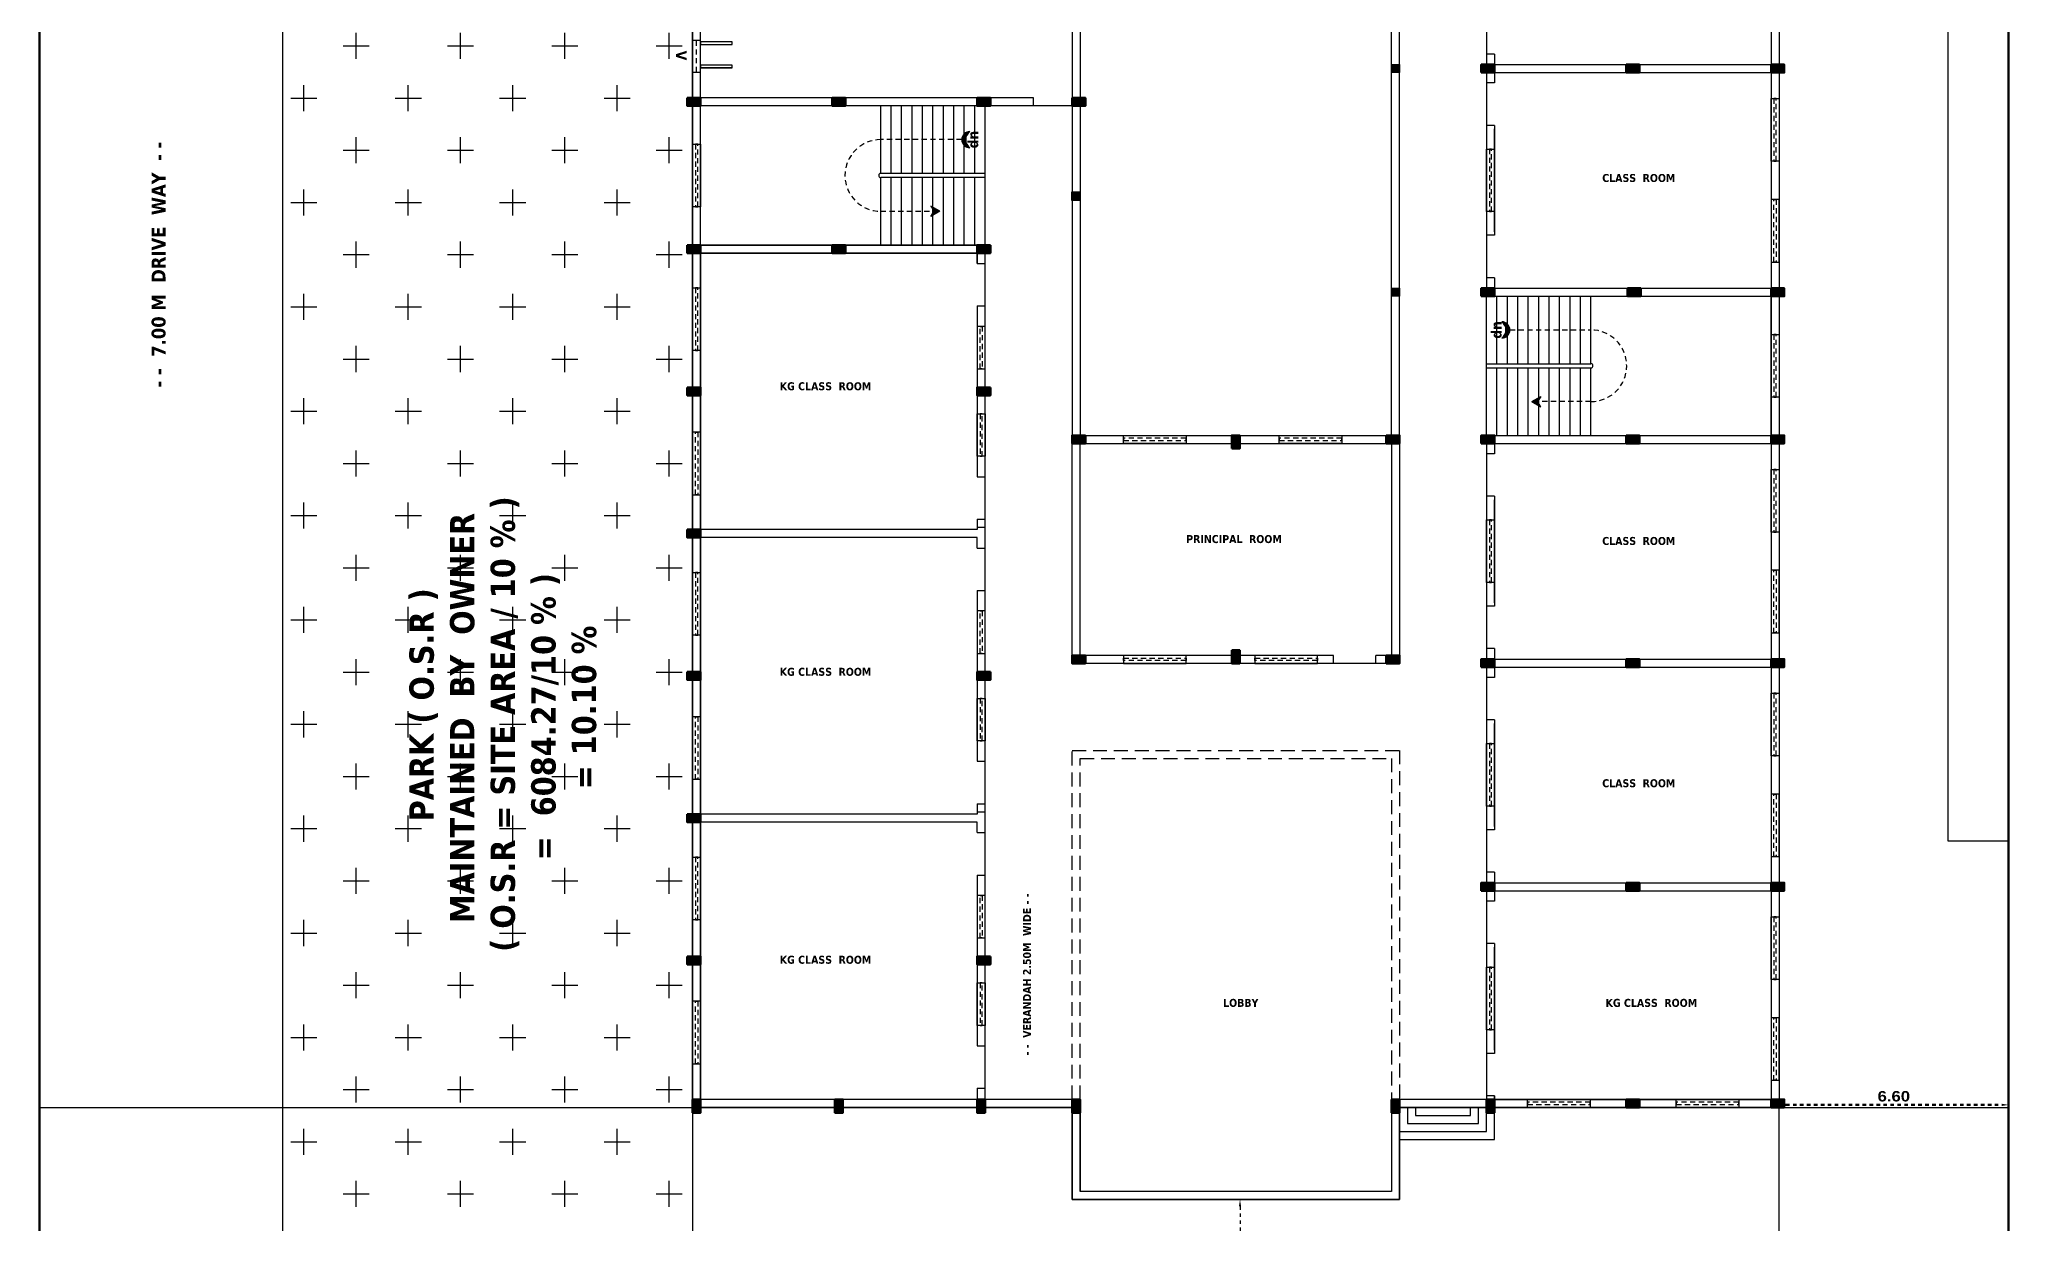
# Model space of a CAD drawing. Header units: metres. Extents: x 863 to 1571, y 626 to 804.
# Drawn here: x 1060.8 to 1117.4, y 695.2 to 729.2 of the extents above; entities that cross this region are included whole.
import ezdxf

# ---------------------------------------------------------------- set-up
doc = ezdxf.new("R2010")
doc.units = ezdxf.units.M
doc.header["$LTSCALE"] = 0.2
doc.header["$MEASUREMENT"] = 0
doc.header["$PDMODE"] = 2
doc.linetypes.add('DOT2', pattern=[0.125, 0, -0.125])
doc.linetypes.add('HIDDEN', pattern=[0.375, 0.25, -0.125])
doc.layers.get('0').update_dxf_attribs({"lineweight": 60})
for name, color, linetype in [('BLK_1_COVERED_AREA', 140, 'Continuous'), ('BLK_1_LVL_0_BLDG_FOOT_PRINT', 1, 'Continuous'), ('BLK_1_LVL_0_FRONT_SETBACK', 2, 'Continuous'), ('BLK_1_LVL_0_SIDE_SETBACK1', 171, 'Continuous'), ('BLK_1_LVL_0_SIDE_SETBACK2', 7, 'Continuous'), ('Commercial-topo', 6, 'Continuous'), ('DIST_EXIT', 2, 'Continuous'), ('DRIVE_WAY', 1, 'Continuous'), ('INTERNAL_VEHICULAR_ACCESS_DIST', 9, 'Continuous'), ('OSR_PLAN', 171, 'Continuous'), ('PER_AISLE_WIDTH', 4, 'Continuous'), ('PLOT_BOUNDARY', 70, 'Continuous'), ('RWH', 2, 'Continuous')]:
    doc.layers.add(name, color=color, linetype=linetype)
doc.styles.get("Standard").update_dxf_attribs({"font": 'ariblk.ttf', "height": 0.23})
doc.styles.add('TXT', font='txt.shx')
doc.dimstyles.get("Standard").update_dxf_attribs({"dimtxt": 0.23, "dimasz": 0.2, "dimexe": 0.12, "dimexo": 0.0625, "dimgap": 0.09, "dimtad": 1, "dimtih": 1, "dimtoh": 1, "dimzin": 1, "dimdsep": 46, "dimtxsty": 'Standard', "dimcen": 0.09, "dimazin": 0, "dimtfac": 1, "dimtix": 1, "dimtofl": 0, "dimtmove": 0, "dimatfit": 0, "dimfxl": 0, "dimtolj": 1, "dimtzin": 0, "dimarcsym": 0})

# ---------------------------------------------------------------- blocks, each defined once
blk = doc.blocks.new('A$C650768DD')
blk.add_hatch(color=4).paths.add_polyline_path([(0, 0), (0.23, 0), (0.23, 0.38), (0, 0.38)])
at = {"color": 1}
blk.add_lwpolyline([(0, 0), (0.23, 0), (0.23, 0.38), (0, 0.38)], close=True, dxfattribs=at)
blk = doc.blocks.new('*D145')
at = {"layer": 'Defpoints', "color": 0, "lineweight": -2}
for p in [(1095.175, 695.86), (1095.175, 683.481), (1095.295, 683.481)]:
    blk.add_point(p, dxfattribs=at)
at = {"layer": 'DIST_EXIT', "color": 7, "lineweight": -2}
for p, q in [((1095.237, 695.86), (1095.395, 695.86)), ((1095.237, 683.481), (1095.395, 683.481))]:
    blk.add_line(p, q, dxfattribs=at)
at = {"layer": 'DIST_EXIT', "color": 7, "linetype": 'DOT2'}
for p, q in [((1095.295, 695.66), (1095.295, 689.915)), ((1095.295, 683.681), (1095.295, 689.425))]:
    blk.add_line(p, q, dxfattribs=at)
at = {"layer": 'DIST_EXIT', "color": 7, "lineweight": -2}
for points in [[(1095.262, 695.66), (1095.328, 695.66), (1095.295, 695.86)], [(1095.262, 683.681), (1095.328, 683.681), (1095.295, 683.481)]]:
    blk.add_solid(points, dxfattribs=at)
at = {"layer": 'DIST_EXIT', "color": 7, "lineweight": -2, "insert": (1095.295, 689.67), "char_height": 0.23, "attachment_point": 5}
blk.add_mtext('\\A1;{\\H1.30435x;12.38}', dxfattribs=at)
blk = doc.blocks.new('*D146')
at = {"color": 0, "lineweight": -2}
for p, q in [((1110.79, 698.568), (1110.79, 698.681)), ((1117.385, 698.568), (1117.385, 698.681))]:
    blk.add_line(p, q, dxfattribs=at)
at = {"linetype": 'DOT2'}
blk.add_line((1110.99, 698.581), (1117.185, 698.581), dxfattribs=at)
at = {"lineweight": -2}
for points in [[(1110.99, 698.614), (1110.99, 698.548), (1110.79, 698.581)], [(1117.185, 698.614), (1117.185, 698.548), (1117.385, 698.581)]]:
    blk.add_solid(points, dxfattribs=at)
at = {"layer": 'Defpoints', "color": 0, "lineweight": -2}
for p in [(1110.79, 698.506), (1117.385, 698.581), (1117.385, 698.506)]:
    blk.add_point(p, dxfattribs=at)
at = {"color": 0, "lineweight": -2, "insert": (1114.087, 698.826), "char_height": 0.23, "attachment_point": 5}
blk.add_mtext('\\A1;{\\H1.30435x;6.60}', dxfattribs=at)

msp = doc.modelspace()

# ---------------------------------------------------------------- hatches: boundary and pattern name
at = {"lineweight": -2}
h = msp.add_hatch(dxfattribs=at)
h.set_pattern_fill('CROSS', color=3, scale=6)
h.set_pattern_definition([(0, (399.014, -145.4812), (1.5, 1.5), [0.75, -2.25]), (90, (399.389, -145.8562), (-1.5, 1.5), [0.75, -2.25])])
h.paths.add_polyline_path([(1079.56, 727.296), (1079.41, 727.296), (1079.41, 727.526), (1079.56, 727.526), (1079.56, 728.27), (1079.56, 728.27), (1079.56, 729.18), (1079.56, 730.34), (1079.56, 730.34), (1079.56, 731.25), (1079.56, 732.03), (1079.41, 732.03), (1079.41, 732.26), (1079.56, 732.26), (1079.56, 735.301), (1067.788, 735.301), (1067.788, 683.481), (1079.56, 683.481), (1079.56, 702.616), (1079.41, 702.616), (1079.41, 702.846), (1079.56, 702.846), (1079.56, 706.706), (1079.41, 706.706), (1079.41, 706.936), (1079.56, 706.936), (1079.56, 710.796), (1079.41, 710.796), (1079.41, 711.026), (1079.56, 711.026), (1079.56, 714.886), (1079.41, 714.886), (1079.41, 715.116), (1079.56, 715.116), (1079.56, 716.119), (1079.56, 716.119), (1079.56, 717.919), (1079.56, 718.976), (1079.41, 718.976), (1079.41, 719.206), (1079.56, 719.206), (1079.56, 720.263), (1079.56, 720.263), (1079.56, 722.063), (1079.56, 723.066), (1079.41, 723.066), (1079.41, 723.296), (1079.56, 723.296)])
h = msp.add_hatch(color=4, dxfattribs=at)
h.dxf.hatch_style = 1
h.paths.add_polyline_path([(1099.88, 728.256), (1099.88, 728.486), (1099.65, 728.486), (1099.65, 728.256)])
h = msp.add_hatch(color=2, dxfattribs=at)
h.dxf.hatch_style = 1
h.paths.add_polyline_path([(1087.53, 726.56, 1), (1087.53, 726.092, -0.509611)])
h = msp.add_hatch(color=4, dxfattribs=at)
h.dxf.hatch_style = 1
h.paths.add_polyline_path([(1090.68, 724.582), (1090.68, 724.812), (1090.45, 724.812), (1090.45, 724.582)])
h = msp.add_hatch(color=2, dxfattribs=at)
h.dxf.hatch_style = 1
h.paths.add_polyline_path([(1086.64, 724.282), (1086.404, 724.417), (1086.5, 724.266), (1086.404, 724.115), (1086.64, 724.25)])
h.paths.add_polyline_path([(1086.669, 724.266), (1086.64, 724.282), (1086.64, 724.25)])
h = msp.add_hatch(color=4, dxfattribs=at)
h.dxf.hatch_style = 1
h.paths.add_polyline_path([(1099.88, 721.826), (1099.88, 722.056), (1099.65, 722.056), (1099.65, 721.826)])
h = msp.add_hatch(color=2, dxfattribs=at)
h.dxf.hatch_style = 1
h.paths.add_polyline_path([(1102.82, 721.09, -1), (1102.82, 720.622, 0.509611)])
h = msp.add_hatch(color=2, dxfattribs=at)
h.dxf.hatch_style = 1
h.paths.add_polyline_path([(1103.709, 718.812), (1103.945, 718.947), (1103.849, 718.796), (1103.945, 718.645), (1103.709, 718.78)])
h.paths.add_polyline_path([(1103.681, 718.796), (1103.709, 718.812), (1103.709, 718.78)])

# ---------------------------------------------------------------- linework, layer by layer
for p, q in [((1060.787, 790.781), (1060.787, 683.481)), ((1067.788, 683.481), (1067.788, 756.692)), ((1102.38, 734.916), (1102.38, 728.256)), ((1079.79, 727.526), (1079.79, 731.798)), ((1110.56, 730.456), (1110.56, 724.256)), ((1080.7, 728.47), (1079.79, 728.47)), ((1102.61, 728.786), (1102.38, 728.786)), ((1102.38, 728.486), (1102.38, 721.826)), ((1102.38, 728.256), (1102.38, 728.486)), ((1102.38, 728.486), (1102.38, 728.256)), ((1102.61, 728.786), (1102.61, 728.486)), ((1102.61, 728.486), (1110.56, 728.486)), ((1102.61, 728.486), (1110.56, 728.486)), ((1106.625, 728.486), (1106.625, 728.256)), ((1110.79, 728.486), (1110.79, 728.256)), ((1080.7, 728.39), (1079.79, 728.39)), ((1099.65, 728.256), (1099.65, 728.256)), ((1102.61, 727.956), (1102.38, 727.956)), ((1102.61, 728.256), (1110.56, 728.256)), ((1102.61, 728.256), (1110.56, 728.256)), ((1102.61, 728.256), (1102.61, 727.956)), ((1079.79, 719.576), (1079.79, 727.526)), ((1089.36, 727.526), (1079.79, 727.526)), ((1087.74, 727.526), (1079.79, 727.526)), ((1089.36, 727.296), (1089.36, 727.526)), ((1090.47, 727.526), (1090.58, 727.526)), ((1090.58, 727.296), (1090.58, 727.526)), ((1079.56, 723.296), (1079.56, 727.296)), ((1087.74, 727.296), (1079.79, 727.296)), ((1087.97, 727.296), (1079.79, 727.296)), ((1087.97, 727.296), (1079.79, 727.296)), ((1079.79, 723.296), (1079.79, 727.296)), ((1084.97, 725.356), (1084.97, 727.296)), ((1085.27, 725.356), (1085.27, 727.296)), ((1085.57, 725.356), (1085.57, 727.296)), ((1085.87, 725.356), (1085.87, 727.296)), ((1086.17, 725.356), (1086.17, 727.296)), ((1086.47, 725.356), (1086.47, 727.296)), ((1086.77, 725.356), (1086.77, 727.296)), ((1087.07, 725.356), (1087.07, 727.296)), ((1087.37, 725.356), (1087.37, 727.296)), ((1087.67, 725.356), (1087.67, 727.296)), ((1090.47, 727.296), (1087.97, 727.296)), ((1087.97, 725.236), (1087.97, 727.296)), ((1102.61, 726.736), (1102.38, 726.736)), ((1102.61, 726.736), (1102.61, 723.576)), ((1102.61, 726.736), (1102.61, 723.576)), ((1102.61, 726.736), (1102.61, 723.576)), ((1102.61, 723.676), (1102.61, 726.636)), ((1087.97, 725.356), (1084.97, 725.356)), ((1084.97, 723.296), (1084.97, 725.236)), ((1087.97, 725.236), (1084.97, 725.236)), ((1085.27, 723.296), (1085.27, 725.236)), ((1085.57, 723.296), (1085.57, 725.236)), ((1085.87, 723.296), (1085.87, 725.236)), ((1086.17, 723.296), (1086.17, 725.236)), ((1086.47, 723.296), (1086.47, 725.236)), ((1086.77, 723.296), (1086.77, 725.236)), ((1087.07, 723.296), (1087.07, 725.236)), ((1087.37, 723.296), (1087.37, 725.236)), ((1087.67, 723.296), (1087.67, 725.236)), ((1087.97, 723.296), (1087.97, 725.236)), ((1090.68, 724.582), (1090.68, 724.582)), ((1102.61, 723.726), (1102.61, 724.556)), ((1086.669, 724.266), (1086.404, 724.417)), ((1086.404, 724.417), (1086.5, 724.266)), ((1086.669, 724.266), (1086.404, 724.115)), ((1086.404, 724.115), (1086.5, 724.266)), ((1087.97, 715.116), (1087.97, 723.366)), ((1102.61, 723.576), (1102.38, 723.576)), ((1079.79, 723.296), (1087.97, 723.296)), ((1087.74, 723.296), (1079.79, 723.296)), ((1079.79, 723.066), (1087.74, 723.066)), ((1079.79, 723.066), (1087.74, 723.066)), ((1079.79, 723.066), (1079.79, 715.116)), ((1079.79, 715.116), (1079.79, 723.066)), ((1087.74, 723.066), (1079.79, 723.066)), ((1087.74, 723.296), (1087.97, 723.296)), ((1087.74, 723.066), (1087.74, 722.766)), ((1087.74, 723.066), (1087.97, 723.066)), ((1087.74, 722.766), (1087.74, 723.066)), ((1087.74, 722.766), (1087.97, 722.766)), ((1087.74, 722.766), (1087.97, 722.766)), ((1102.61, 722.356), (1102.38, 722.356)), ((1102.61, 722.356), (1102.61, 722.056)), ((1099.65, 721.92), (1099.65, 721.92)), ((1099.65, 721.826), (1099.65, 721.826)), ((1102.38, 721.826), (1102.38, 722.056)), ((1102.38, 722.056), (1102.38, 721.826)), ((1102.38, 719.766), (1102.38, 721.826)), ((1102.61, 722.056), (1110.56, 722.056)), ((1102.61, 722.056), (1110.56, 722.056)), ((1102.61, 721.826), (1110.56, 721.826)), ((1102.61, 721.826), (1110.56, 721.826)), ((1102.68, 719.886), (1102.68, 721.826)), ((1102.98, 719.886), (1102.98, 721.826)), ((1103.28, 719.886), (1103.28, 721.826)), ((1103.58, 719.886), (1103.58, 721.826)), ((1103.88, 719.886), (1103.88, 721.826)), ((1104.18, 719.886), (1104.18, 721.826)), ((1104.48, 719.886), (1104.48, 721.826)), ((1104.78, 719.886), (1104.78, 721.826)), ((1105.08, 719.886), (1105.08, 721.826)), ((1105.38, 719.886), (1105.38, 721.826)), ((1110.56, 721.826), (1110.56, 717.826)), ((1110.56, 721.826), (1110.56, 717.826)), ((1110.56, 717.826), (1110.56, 721.826)), ((1110.56, 721.826), (1110.56, 717.826)), ((1110.56, 717.826), (1110.56, 721.826)), ((1110.79, 722.056), (1110.79, 721.826)), ((1110.79, 722.056), (1110.79, 721.826)), ((1087.74, 721.546), (1087.74, 716.636)), ((1087.74, 721.546), (1087.97, 721.546)), ((1102.38, 719.886), (1105.38, 719.886)), ((1102.38, 717.826), (1102.38, 719.766)), ((1102.38, 719.766), (1105.38, 719.766)), ((1102.68, 717.826), (1102.68, 719.766)), ((1102.98, 717.826), (1102.98, 719.766)), ((1103.28, 717.826), (1103.28, 719.766)), ((1103.58, 717.826), (1103.58, 719.766)), ((1103.88, 717.826), (1103.88, 719.766)), ((1104.18, 717.826), (1104.18, 719.766)), ((1104.48, 717.826), (1104.48, 719.766)), ((1104.78, 717.826), (1104.78, 719.766)), ((1105.08, 717.826), (1105.08, 719.766)), ((1105.38, 717.826), (1105.38, 719.766)), ((1087.74, 719.206), (1087.97, 719.206)), ((1103.681, 718.796), (1103.945, 718.947)), ((1103.945, 718.947), (1103.849, 718.796)), ((1103.681, 718.796), (1103.945, 718.645)), ((1103.945, 718.645), (1103.849, 718.796)), ((1102.38, 717.826), (1110.56, 717.826)), ((1102.38, 717.826), (1102.38, 698.736)), ((1102.38, 717.596), (1102.38, 717.826)), ((1102.38, 717.826), (1102.38, 717.596)), ((1102.61, 717.826), (1110.56, 717.826)), ((1102.61, 717.826), (1110.56, 717.826)), ((1102.61, 717.826), (1110.56, 717.826)), ((1102.61, 717.826), (1110.56, 717.826)), ((1102.61, 717.826), (1102.61, 717.296)), ((1110.79, 717.826), (1110.79, 717.596)), ((1102.61, 717.296), (1102.38, 717.296)), ((1102.61, 717.596), (1110.56, 717.596)), ((1110.56, 717.596), (1110.56, 713.596)), ((1087.74, 716.636), (1087.97, 716.636)), ((1102.61, 716.076), (1102.38, 716.076)), ((1102.61, 716.076), (1102.61, 712.916)), ((1102.61, 716.076), (1102.61, 712.916)), ((1102.61, 716.076), (1102.61, 712.916)), ((1102.61, 713.016), (1102.61, 715.976)), ((1087.74, 715.116), (1079.79, 715.116)), ((1087.74, 715.116), (1079.79, 715.116)), ((1079.79, 714.886), (1079.79, 706.936)), ((1079.79, 706.936), (1079.79, 714.886)), ((1087.74, 714.886), (1079.79, 714.886)), ((1087.74, 715.416), (1087.74, 715.116)), ((1087.74, 715.416), (1087.97, 715.416)), ((1087.74, 715.186), (1087.97, 715.186)), ((1087.74, 715.186), (1087.74, 715.116)), ((1087.74, 714.586), (1087.74, 714.886)), ((1087.97, 706.936), (1087.97, 715.186)), ((1087.74, 714.586), (1087.97, 714.586)), ((1102.61, 713.066), (1102.61, 713.896)), ((1087.74, 713.366), (1087.74, 708.456)), ((1087.74, 713.366), (1087.97, 713.366)), ((1110.56, 713.366), (1110.56, 707.166)), ((1102.61, 712.916), (1102.38, 712.916)), ((1097.98, 711.27), (1097.98, 711.5)), ((1099.2, 711.27), (1099.2, 711.5)), ((1102.61, 711.696), (1102.38, 711.696)), ((1102.61, 711.696), (1102.61, 710.866)), ((1102.61, 711.696), (1102.61, 711.396)), ((1087.74, 711.026), (1087.97, 711.026)), ((1102.38, 711.166), (1102.38, 711.396)), ((1102.38, 711.396), (1102.38, 711.166)), ((1102.61, 711.396), (1110.56, 711.396)), ((1102.61, 711.396), (1110.56, 711.396)), ((1102.61, 711.166), (1102.61, 710.866)), ((1102.61, 711.166), (1110.56, 711.166)), ((1102.61, 711.166), (1110.56, 711.166)), ((1102.61, 711.166), (1102.61, 710.866)), ((1106.625, 711.396), (1106.625, 711.166)), ((1110.79, 711.396), (1110.79, 711.166)), ((1102.61, 710.866), (1102.38, 710.866)), ((1102.61, 710.866), (1102.38, 710.866)), ((1102.61, 709.646), (1102.38, 709.646)), ((1102.61, 709.646), (1102.61, 706.486)), ((1102.61, 709.646), (1102.61, 706.486)), ((1102.61, 709.646), (1102.61, 706.486)), ((1102.61, 709.646), (1102.61, 706.486)), ((1102.61, 706.586), (1102.61, 709.546)), ((1087.74, 708.456), (1087.97, 708.456)), ((1087.74, 706.936), (1079.79, 706.936)), ((1087.74, 706.936), (1079.79, 706.936)), ((1087.74, 707.236), (1087.74, 706.936)), ((1087.74, 707.236), (1087.97, 707.236)), ((1087.74, 707.006), (1087.97, 707.006)), ((1087.74, 707.006), (1087.74, 706.936)), ((1087.97, 698.736), (1087.97, 707.006)), ((1102.61, 706.636), (1102.61, 707.466)), ((1110.56, 706.936), (1110.56, 698.986)), ((1079.79, 706.706), (1079.79, 698.756)), ((1079.79, 698.756), (1079.79, 706.706)), ((1087.74, 706.706), (1079.79, 706.706)), ((1087.74, 706.406), (1087.74, 706.706)), ((1087.74, 706.406), (1087.97, 706.406)), ((1102.61, 706.486), (1102.38, 706.486)), ((1102.61, 705.266), (1102.38, 705.266)), ((1102.61, 705.266), (1102.61, 704.436)), ((1102.61, 705.266), (1102.61, 704.966)), ((1087.74, 705.186), (1087.74, 700.276)), ((1087.74, 705.186), (1087.97, 705.186)), ((1102.38, 704.736), (1102.38, 704.966)), ((1102.38, 704.966), (1102.38, 704.736)), ((1102.61, 704.966), (1110.56, 704.966)), ((1102.61, 704.736), (1110.56, 704.736)), ((1102.61, 704.736), (1102.61, 704.436)), ((1110.79, 704.966), (1110.79, 704.736)), ((1102.61, 704.436), (1102.38, 704.436)), ((1102.61, 703.216), (1102.38, 703.216)), ((1102.61, 703.216), (1102.61, 700.056)), ((1102.61, 703.216), (1102.61, 700.056)), ((1102.61, 703.216), (1102.61, 700.056)), ((1102.61, 703.216), (1102.61, 700.056)), ((1102.61, 700.156), (1102.61, 703.116)), ((1087.74, 702.846), (1087.97, 702.846)), ((1102.61, 700.206), (1102.61, 701.036)), ((1087.74, 700.276), (1087.97, 700.276)), ((1102.61, 700.056), (1102.38, 700.056)), ((1102.61, 700.056), (1102.38, 700.056)), ((1087.74, 699.056), (1087.74, 698.736)), ((1087.74, 699.056), (1087.97, 699.056)), ((1090.7, 698.606), (1090.7, 696.09)), ((1102.61, 698.836), (1102.38, 698.836)), ((1102.38, 698.506), (1110.79, 698.506)), ((1102.38, 698.506), (1110.56, 698.506)), ((1102.61, 698.506), (1102.38, 698.506)), ((1102.38, 698.506), (1102.61, 698.506)), ((1102.61, 698.736), (1102.61, 698.836)), ((1102.61, 698.836), (1102.61, 698.736)), ((1102.61, 698.836), (1102.61, 698.736)), ((1102.61, 698.736), (1110.56, 698.736)), ((1099.65, 696.09), (1090.7, 696.09)), ((1099.65, 695.86), (1099.88, 695.86))]:
    msp.add_line(p, q, dxfattribs=at)
at = {"color": 143, "linetype": 'HIDDEN', "lineweight": -2, "ltscale": 3}
for p, q in [((1079.675, 728.27), (1079.675, 729.18)), ((1087.295, 726.326), (1084.97, 726.326)), ((1084.97, 724.266), (1086.669, 724.266)), ((1103.054, 720.856), (1105.38, 720.856)), ((1105.38, 718.796), (1103.681, 718.796))]:
    msp.add_line(p, q, dxfattribs=at)
at = {"lineweight": -2}
for points in [[(1079.79, 698.736), (1079.79, 732.028), (1090.469, 732.028), (1090.469, 717.596), (1099.88, 717.596), (1099.88, 773.246), (1078.29, 773.247), (1078.29, 783.926), (1099.65, 783.926), (1110.56, 783.926), (1110.56, 698.736), (1099.65, 698.736), (1099.65, 696.09), (1090.7, 696.09), (1090.7, 698.736)], [(1079.56, 683.481), (1067.788, 683.481), (1067.788, 735.301), (1079.56, 735.301)], [(1079.79, 729.062), (1080.7, 729.062), (1080.7, 729.142), (1079.79, 729.142)], [(1079.79, 728.39), (1080.7, 728.39), (1080.7, 728.47), (1079.79, 728.47)]]:
    msp.add_lwpolyline(points, close=True, dxfattribs=at)
at = {"color": 4, "lineweight": -2}
for points in [[(1079.56, 729.18), (1079.56, 728.27), (1079.79, 728.27), (1079.79, 729.18)], [(1110.79, 727.506), (1110.79, 725.706), (1110.56, 725.706), (1110.56, 727.506)], [(1079.56, 724.396), (1079.56, 726.196), (1079.79, 726.196), (1079.79, 724.396)], [(1102.38, 724.256), (1102.38, 726.056), (1102.61, 726.056), (1102.61, 724.256)], [(1102.38, 724.256), (1102.38, 726.056), (1102.61, 726.056), (1102.61, 724.256)], [(1110.79, 722.806), (1110.79, 724.606), (1110.56, 724.606), (1110.56, 722.806)], [(1079.56, 720.263), (1079.56, 722.063), (1079.79, 722.063), (1079.79, 720.263)], [(1087.97, 719.738), (1087.97, 720.958), (1087.74, 720.958), (1087.74, 719.738)], [(1087.97, 719.738), (1087.97, 720.958), (1087.74, 720.958), (1087.74, 719.738)], [(1110.79, 720.726), (1110.79, 718.926), (1110.56, 718.926), (1110.56, 720.726)], [(1087.97, 718.444), (1087.97, 717.224), (1087.74, 717.224), (1087.74, 718.444)], [(1087.97, 718.444), (1087.97, 717.224), (1087.74, 717.224), (1087.74, 718.444)], [(1079.56, 717.919), (1079.56, 716.119), (1079.79, 716.119), (1079.79, 717.919)], [(1091.947, 717.826), (1093.747, 717.826), (1093.747, 717.596), (1091.947, 717.596)], [(1096.422, 717.826), (1098.222, 717.826), (1098.222, 717.596), (1096.422, 717.596)], [(1110.79, 716.846), (1110.79, 715.046), (1110.56, 715.046), (1110.56, 716.846)], [(1102.38, 713.596), (1102.38, 715.396), (1102.61, 715.396), (1102.61, 713.596)], [(1102.38, 713.596), (1102.38, 715.396), (1102.61, 715.396), (1102.61, 713.596)], [(1079.56, 712.083), (1079.56, 713.883), (1079.79, 713.883), (1079.79, 712.083)], [(1110.79, 712.146), (1110.79, 713.946), (1110.56, 713.946), (1110.56, 712.146)], [(1087.97, 711.558), (1087.97, 712.778), (1087.74, 712.778), (1087.74, 711.558)], [(1087.97, 711.558), (1087.97, 712.778), (1087.74, 712.778), (1087.74, 711.558)], [(1091.947, 711.27), (1093.747, 711.27), (1093.747, 711.5), (1091.947, 711.5)], [(1095.723, 711.27), (1097.523, 711.27), (1097.523, 711.5), (1095.723, 711.5)], [(1110.79, 710.416), (1110.79, 708.616), (1110.56, 708.616), (1110.56, 710.416)], [(1087.97, 710.264), (1087.97, 709.044), (1087.74, 709.044), (1087.74, 710.264)], [(1087.97, 710.264), (1087.97, 709.044), (1087.74, 709.044), (1087.74, 710.264)], [(1079.56, 709.739), (1079.56, 707.939), (1079.79, 707.939), (1079.79, 709.739)], [(1102.38, 707.166), (1102.38, 708.966), (1102.61, 708.966), (1102.61, 707.166)], [(1102.38, 707.166), (1102.38, 708.966), (1102.61, 708.966), (1102.61, 707.166)], [(1110.79, 705.716), (1110.79, 707.516), (1110.56, 707.516), (1110.56, 705.716)], [(1079.56, 703.903), (1079.56, 705.703), (1079.79, 705.703), (1079.79, 703.903)], [(1087.97, 703.378), (1087.97, 704.598), (1087.74, 704.598), (1087.74, 703.378)], [(1087.97, 703.378), (1087.97, 704.598), (1087.74, 704.598), (1087.74, 703.378)], [(1110.79, 703.986), (1110.79, 702.186), (1110.56, 702.186), (1110.56, 703.986)], [(1102.38, 700.736), (1102.38, 702.536), (1102.61, 702.536), (1102.61, 700.736)], [(1102.38, 700.736), (1102.38, 702.536), (1102.61, 702.536), (1102.61, 700.736)], [(1087.97, 702.084), (1087.97, 700.864), (1087.74, 700.864), (1087.74, 702.084)], [(1087.97, 702.084), (1087.97, 700.864), (1087.74, 700.864), (1087.74, 702.084)], [(1079.56, 701.559), (1079.56, 699.759), (1079.79, 699.759), (1079.79, 701.559)], [(1110.79, 699.286), (1110.79, 701.086), (1110.56, 701.086), (1110.56, 699.286)], [(1105.361, 698.506), (1103.561, 698.506), (1103.561, 698.736), (1105.361, 698.736)], [(1109.632, 698.506), (1107.832, 698.506), (1107.832, 698.736), (1109.632, 698.736)]]:
    msp.add_lwpolyline(points, close=True, dxfattribs=at)
at = {"color": 1, "lineweight": -2}
for points in [[(1099.88, 728.486), (1099.88, 728.256), (1099.65, 728.256), (1099.65, 728.486)], [(1090.45, 724.812), (1090.45, 724.582), (1090.68, 724.582), (1090.68, 724.812)], [(1099.88, 722.056), (1099.88, 721.826), (1099.65, 721.826), (1099.65, 722.056)]]:
    msp.add_lwpolyline(points, close=True, dxfattribs=at)
at = {"color": 143, "linetype": 'HIDDEN', "lineweight": -2, "ltscale": 3}
for points in [[(1110.642, 727.506), (1110.642, 725.706), (1110.708, 725.706), (1110.708, 727.506)], [(1079.708, 724.396), (1079.708, 726.196), (1079.642, 726.196), (1079.642, 724.396)], [(1102.528, 724.256), (1102.528, 726.056), (1102.462, 726.056), (1102.462, 724.256)], [(1110.642, 722.806), (1110.642, 724.606), (1110.708, 724.606), (1110.708, 722.806)], [(1079.708, 720.263), (1079.708, 722.063), (1079.642, 722.063), (1079.642, 720.263)], [(1087.822, 719.738), (1087.822, 720.958), (1087.888, 720.958), (1087.888, 719.738)], [(1110.642, 720.726), (1110.642, 718.926), (1110.708, 718.926), (1110.708, 720.726)], [(1087.822, 718.444), (1087.822, 717.224), (1087.888, 717.224), (1087.888, 718.444)], [(1079.708, 717.919), (1079.708, 716.119), (1079.642, 716.119), (1079.642, 717.919)], [(1091.947, 717.678), (1093.747, 717.678), (1093.747, 717.744), (1091.947, 717.744)], [(1096.422, 717.678), (1098.222, 717.678), (1098.222, 717.744), (1096.422, 717.744)], [(1110.642, 716.846), (1110.642, 715.046), (1110.708, 715.046), (1110.708, 716.846)], [(1102.528, 713.596), (1102.528, 715.396), (1102.462, 715.396), (1102.462, 713.596)], [(1079.708, 712.083), (1079.708, 713.883), (1079.642, 713.883), (1079.642, 712.083)], [(1110.642, 712.146), (1110.642, 713.946), (1110.708, 713.946), (1110.708, 712.146)], [(1087.822, 711.558), (1087.822, 712.778), (1087.888, 712.778), (1087.888, 711.558)], [(1091.947, 711.418), (1093.747, 711.418), (1093.747, 711.352), (1091.947, 711.352)], [(1095.723, 711.418), (1097.523, 711.418), (1097.523, 711.352), (1095.723, 711.352)], [(1110.642, 710.416), (1110.642, 708.616), (1110.708, 708.616), (1110.708, 710.416)], [(1087.822, 710.264), (1087.822, 709.044), (1087.888, 709.044), (1087.888, 710.264)], [(1079.708, 709.739), (1079.708, 707.939), (1079.642, 707.939), (1079.642, 709.739)], [(1102.528, 707.166), (1102.528, 708.966), (1102.462, 708.966), (1102.462, 707.166)], [(1110.642, 705.716), (1110.642, 707.516), (1110.708, 707.516), (1110.708, 705.716)], [(1079.708, 703.903), (1079.708, 705.703), (1079.642, 705.703), (1079.642, 703.903)], [(1087.822, 703.378), (1087.822, 704.598), (1087.888, 704.598), (1087.888, 703.378)], [(1110.642, 703.986), (1110.642, 702.186), (1110.708, 702.186), (1110.708, 703.986)], [(1102.528, 700.736), (1102.528, 702.536), (1102.462, 702.536), (1102.462, 700.736)], [(1087.822, 702.084), (1087.822, 700.864), (1087.888, 700.864), (1087.888, 702.084)], [(1079.708, 701.559), (1079.708, 699.759), (1079.642, 699.759), (1079.642, 701.559)], [(1110.642, 699.286), (1110.642, 701.086), (1110.708, 701.086), (1110.708, 699.286)], [(1105.361, 698.654), (1103.561, 698.654), (1103.561, 698.588), (1105.361, 698.588)], [(1109.632, 698.654), (1107.832, 698.654), (1107.832, 698.588), (1109.632, 698.588)]]:
    msp.add_lwpolyline(points, close=True, dxfattribs=at)
at = {"lineweight": -2}
for points in [[(1102.61, 726.636), (1102.61, 723.676)], [(1102.61, 726.636), (1102.61, 723.676)], [(1097.98, 711.27), (1090.47, 711.27), (1090.47, 717.826), (1097.98, 717.826)], [(1099.2, 717.826), (1099.88, 717.826), (1099.88, 711.27), (1090.85, 711.27)], [(1097.98, 711.5), (1090.7, 711.5), (1090.7, 717.596), (1097.98, 717.596)], [(1099.2, 717.596), (1099.65, 717.596), (1099.65, 711.5), (1099.2, 711.5)], [(1102.61, 715.976), (1102.61, 713.016)], [(1102.61, 715.976), (1102.61, 713.016)], [(1102.61, 709.546), (1102.61, 706.586)], [(1102.61, 709.546), (1102.61, 706.586)], [(1102.61, 703.116), (1102.61, 700.156)], [(1102.61, 703.116), (1102.61, 700.156)], [(1099.88, 697.586), (1102.61, 697.586), (1102.61, 698.506)], [(1099.88, 698.506), (1099.88, 697.816), (1102.38, 697.816), (1102.38, 698.506)], [(1100.11, 698.506), (1100.11, 698.046), (1102.15, 698.046), (1102.15, 698.506)], [(1100.34, 698.506), (1100.34, 698.276), (1101.92, 698.276), (1101.92, 698.506)]]:
    msp.add_lwpolyline(points, dxfattribs=at)
at = {"color": 143, "linetype": 'HIDDEN', "lineweight": -2, "ltscale": 8}
for points in [[(1090.47, 698.736), (1090.47, 708.77), (1099.88, 708.77), (1099.88, 698.736)], [(1090.7, 698.736), (1090.7, 708.54), (1099.65, 708.54), (1099.65, 698.736)]]:
    msp.add_lwpolyline(points, dxfattribs=at)
at = {"color": 143, "linetype": 'HIDDEN', "lineweight": -2, "ltscale": 3}
for centre, start, end in [((1084.97, 725.296), 90, 270), ((1105.38, 719.826), 270, 90)]:
    msp.add_arc(centre, 1.03, start, end, dxfattribs=at)
at = {"lineweight": -2}
for centre, radius, start, end in [((1087.53, 726.326), 0.234, 90, 270), ((1087.7, 726.326), 0.29, 125.9922, 234.0078), ((1084.97, 725.296), 0.06, 90, 270), ((1102.82, 720.856), 0.234, 270, 90), ((1102.649, 720.856), 0.29, 305.9922, 54.0078), ((1105.38, 719.826), 0.06, 270, 90)]:
    msp.add_arc(centre, radius, start, end, dxfattribs=at)
at = {"layer": 'BLK_1_COVERED_AREA', "color": 140, "lineweight": -2}
msp.add_lwpolyline([(1078.06, 784.156), (1110.79, 784.156), (1110.79, 698.506), (1099.88, 698.506), (1099.88, 695.86), (1090.47, 695.86), (1090.47, 698.506), (1079.56, 698.506), (1079.56, 732.26), (1090.699, 732.258), (1090.699, 717.826), (1099.65, 717.826), (1099.65, 773.016), (1078.06, 773.017)], close=True, dxfattribs=at)
at = {"layer": 'BLK_1_LVL_0_BLDG_FOOT_PRINT', "color": 1, "lineweight": -2}
msp.add_lwpolyline([(1078.06, 784.156), (1110.79, 784.156), (1110.79, 698.506), (1099.88, 698.506), (1099.88, 695.86), (1090.47, 695.86), (1090.47, 698.506), (1079.56, 698.506), (1079.56, 732.26), (1090.699, 732.258), (1090.699, 717.826), (1099.65, 717.826), (1099.65, 773.016), (1078.06, 773.017)], close=True, dxfattribs=at)
at = {"layer": 'BLK_1_LVL_0_FRONT_SETBACK', "color": 2, "lineweight": -2}
msp.add_lwpolyline([(1110.79, 698.506), (1099.88, 698.506), (1099.88, 695.86), (1090.47, 695.86), (1090.47, 698.506), (1079.56, 698.506), (1079.56, 683.481), (1110.79, 683.481)], close=True, dxfattribs=at)
at = {"layer": 'BLK_1_LVL_0_SIDE_SETBACK1', "color": 171, "lineweight": -2}
msp.add_lwpolyline([(1099.65, 773.016), (1078.06, 773.017), (1078.06, 784.156), (1060.788, 784.156), (1060.788, 698.506), (1079.56, 698.506), (1079.56, 732.258), (1090.699, 732.258), (1090.699, 717.826), (1099.65, 717.826)], close=True, dxfattribs=at)
at = {"layer": 'BLK_1_LVL_0_SIDE_SETBACK2', "color": 102, "lineweight": -2}
msp.add_lwpolyline([(1117.386, 784.156), (1110.79, 784.156), (1110.79, 698.506), (1117.385, 698.506)], close=True, dxfattribs=at)
at = {"layer": 'DRIVE_WAY', "color": 255, "linetype": 'ByBlock'}
msp.add_lwpolyline([(1067.788, 790.692), (1060.788, 790.692), (1060.788, 683.481), (1067.788, 683.481)], close=True, dxfattribs=at)
at = {"layer": 'INTERNAL_VEHICULAR_ACCESS_DIST', "color": 161, "lineweight": -2}
msp.add_lwpolyline([(1079.56, 698.506), (1090.47, 698.506), (1090.47, 695.86), (1099.88, 695.86), (1099.88, 698.506), (1110.79, 698.506)], dxfattribs=at)
at = {"layer": 'OSR_PLAN', "color": 7, "lineweight": -2}
msp.add_lwpolyline([(1067.788, 735.301), (1079.56, 735.301), (1079.56, 683.481), (1067.788, 683.481)], close=True, dxfattribs=at)
at = {"layer": 'PER_AISLE_WIDTH', "color": 5, "linetype": 'ByBlock'}
msp.add_lwpolyline([(1067.788, 790.692), (1060.788, 790.692), (1060.788, 683.481), (1067.788, 683.481)], close=True, dxfattribs=at)
at = {"layer": 'PLOT_BOUNDARY', "color": 70, "lineweight": 80}
msp.add_lwpolyline([(1060.788, 790.781), (1117.387, 791.181), (1117.385, 683.481), (1060.788, 683.481)], close=True, dxfattribs=at)
at = {"layer": 'RWH', "color": 130, "lineweight": -2}
msp.add_lwpolyline([(1117.387, 791.181), (1115.643, 791.181), (1115.643, 706.174), (1117.387, 706.174)], close=True, dxfattribs=at)

# ---------------------------------------------------------------- block references
at = {"color": 1, "lineweight": -2, "xscale": -1}
for p, rotation in [((1102.23, 728.256), 270), ((1102.23, 728.256), 270), ((1106.395, 728.256), 270), ((1110.56, 728.256), 270), ((1088.12, 727.526), 90), ((1088.12, 723.296), 90), ((1102.23, 721.826), 270), ((1102.23, 721.826), 270), ((1106.435, 721.826), 270), ((1106.435, 721.826), 270), ((1106.435, 721.826), 270), ((1110.56, 721.826), 270), ((1110.56, 721.826), 270), ((1088.12, 719.206), 90), ((1090.85, 717.826), 90), ((1102.23, 717.596), 270), ((1102.23, 717.596), 270), ((1110.56, 717.596), 270), ((1095.059, 711.65), 180), ((1099.5, 711.27), 270), ((1088.12, 711.026), 90), ((1102.23, 711.166), 270), ((1102.23, 711.166), 270), ((1106.395, 711.166), 270), ((1110.56, 711.166), 270), ((1102.23, 704.736), 270), ((1102.23, 704.736), 270), ((1110.56, 704.736), 270), ((1088.12, 702.846), 90), ((1083.65, 698.736), 180), ((1087.74, 698.736), 180), ((1090.47, 698.736), 180), ((1099.65, 698.736), 180)]:
    msp.add_blockref('A$C650768DD', p, dxfattribs=dict(at, rotation=rotation))
at = {"color": 1, "lineweight": -2}
for p, rotation in [((1079.41, 727.526), 270), ((1079.41, 727.526), 270), ((1083.575, 727.526), 270), ((1083.575, 727.526), 270), ((1087.74, 727.526), 270), ((1090.47, 727.526), 270), ((1079.41, 723.296), 270), ((1083.575, 723.296), 270), ((1079.41, 719.206), 270), ((1099.5, 717.826), 270), ((1106.395, 717.826), 270), ((1079.41, 715.116), 270), ((1090.85, 711.27), 89.99999999999999), ((1079.41, 711.026), 270), ((1079.41, 706.936), 270), ((1106.395, 704.966), 270), ((1079.41, 702.846), 270), ((1079.79, 698.736), 180), ((1106.395, 698.736), 270), ((1110.56, 698.736), 270)]:
    msp.add_blockref('A$C650768DD', p, dxfattribs=dict(at, rotation=rotation))
msp.add_blockref('A$C650768DD', (1095.06, 717.446), dxfattribs=at)
at = {"color": 1, "lineweight": -2, "xscale": -1}
msp.add_blockref('A$C650768DD', (1102.61, 698.356), dxfattribs=at)
msp.add_blockref('A$C650768DD', (1102.61, 698.356), dxfattribs=at)

# ---------------------------------------------------------------- texts
at = {"lineweight": -2, "style": 'TXT'}
for s, insert, char_height, width, attachment_point, rotation in [('{\\fTahoma|b1|i0|c0|p34;V}', (1079.388, 728.882), 0.3, 35.65845, 1, 270), ('{\\fTahoma|b1|i0|c0|p34;up}', (1087.846, 726.074), 0.3, 35.65845, 3, 270), ('{\\fTahoma|b1|i0|c0|p34;up}', (1102.503, 720.604), 0.3, 35.65845, 9, 270), ('{\\fTahoma|b1|i0|c0|p34;\\W8.51575;      \\W1;PARK ( O.S.R )\\P\\W8.18357;     \\W1;MAINTAINED  BY  OWNER \\P\\W9.51196;    \\W1;( O.S.R = SITE AREA / 10 % ) \\P\\W9.4384;     \\W1;=  6084.27/10 % )\\P\\W9.0495;      \\W1;= 10.10 %}', (1076.803, 692.042), 0.7, 35.73358, 7, 90), ('{\\fTahoma|b1|i0|c0|p34;\\W0.10407; \\W1;- -  VERANDAH 2.50M  WIDE - -}', (1089.293, 699.988), 0.23, 4.96622, 7, 90)]:
    msp.add_mtext(s, dxfattribs=dict(at, insert=insert, char_height=char_height, width=width, attachment_point=attachment_point, rotation=rotation))
at = {"lineweight": -2, "char_height": 0.23, "attachment_point": 1, "style": 'TXT'}
for s, insert, width in [('{\\fTahoma|b1|i0|c0|p34; CLASS  ROOM}', (1105.611, 725.339), 2.1727), ('{\\fTahoma|b1|i0|c0|p34;\\W0.14074; \\W1;KG CLASS  ROOM}', (1082.051, 719.352), 2.72137), ('{\\fTahoma|b1|i0|c0|p34;\\W1.94681; \\W1;PRINCIPAL  ROOM}', (1093.564, 714.96), 3.30189), ('{\\fTahoma|b1|i0|c0|p34; CLASS  ROOM}', (1105.611, 714.905), 2.1727), ('{\\fTahoma|b1|i0|c0|p34;\\W0.14074; \\W1;KG CLASS  ROOM}', (1082.051, 711.144), 2.72137), ('{\\fTahoma|b1|i0|c0|p34; CLASS  ROOM}', (1105.611, 707.941), 2.1727), ('{\\fTahoma|b1|i0|c0|p34;\\W0.14074; \\W1;KG CLASS  ROOM}', (1082.051, 702.867), 2.72137), ('{\\fTahoma|b1|i0|c0|p34;\\W0.14074; \\W1;LOBBY}', (1094.793, 701.627), 1.07599), ('{\\fTahoma|b1|i0|c0|p34;\\W2.0313; \\W1;KG CLASS  ROOM}', (1105.611, 701.627), 3.0718)]:
    msp.add_mtext(s, dxfattribs=dict(at, insert=insert, width=width))
at = {"layer": 'Commercial-topo', "lineweight": -2, "insert": (1064.012, 718.326), "char_height": 0.4, "width": 8.79132, "attachment_point": 1, "rotation": 90, "style": 'TXT'}
msp.add_mtext('{\\fTahoma|b1|i0|c0|p34;\\W2.82808; \\W2.48167; \\W1;- -  7.00 M  DRIVE  WAY  - -}', dxfattribs=at)

# ---------------------------------------------------------------- dimensions: what is measured, and where the dimension line sits
at = {"lineweight": -2}
dim = msp.add_linear_dim(base=(1117.3853, 698.5811), p1=(1110.7896, 698.506), p2=(1117.3853, 698.5059), text='{\\H1.30435x;<>}', dimstyle='Standard', override={"dimtxt": 0.21, "dimexe": 0.1, "dimclrd": 256, "dimfxl": 0.15, "dimlwd": 65535, "dimarcsym": 2}, dxfattribs=at)
dim.commit()
dim.dimension.update_dxf_attribs({"geometry": '*D146', "text_midpoint": (1114.0875, 698.8262)})
at = {"layer": 'DIST_EXIT', "color": 7, "lineweight": -2}
dim = msp.add_linear_dim(base=(1095.295, 683.481), p1=(1095.175, 695.86), p2=(1095.175, 683.481), angle=90, text='{\\H1.30435x;<>}', dimstyle='Standard', override={"dimtxt": 0.21, "dimexe": 0.1, "dimclrd": 7, "dimclre": 7, "dimclrt": 7, "dimfxl": 0.15, "dimlwd": 65535, "dimarcsym": 2}, dxfattribs=at)
dim.commit()
dim.dimension.update_dxf_attribs({"geometry": '*D145', "text_midpoint": (1095.295, 689.67)})

doc.saveas('drawing.dxf')
